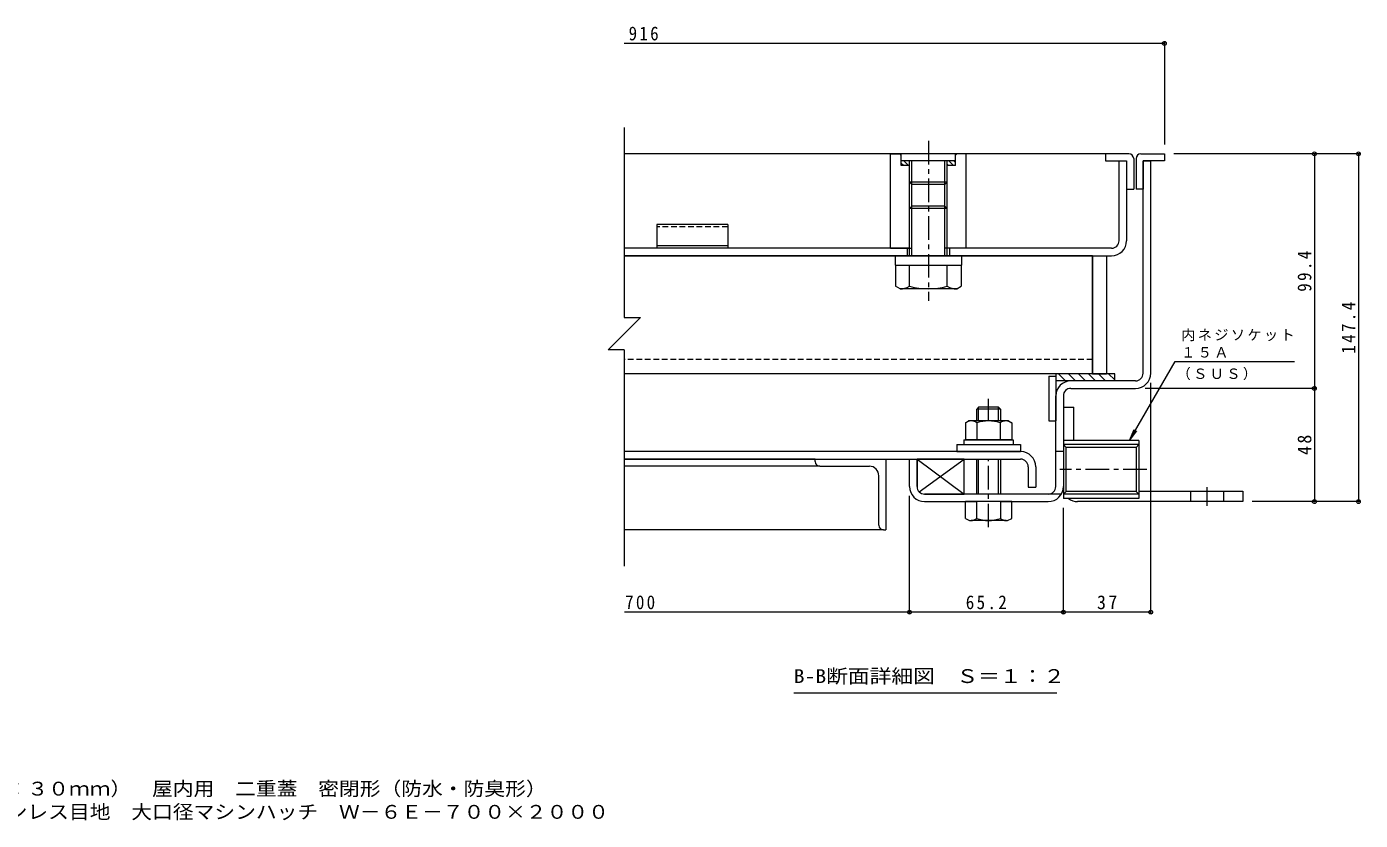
# Model space of a CAD drawing. Units: millimetres on the paper, enlarged 10 times, with parts at other scales. Extents: x -2685 to 2789, y -1962 to 1756.
# Drawn here: x -106 to 2720, y -1962 to -280 of the extents above; entities that cross this region are included whole.
import ezdxf
from ezdxf.enums import TextEntityAlignment as Align

# ---------------------------------------------------------------- set-up
doc = ezdxf.new("R2010")
doc.units = ezdxf.units.MM
doc.header["$LTSCALE"] = 10
doc.header["$PDMODE"] = 32
doc.header["$PDSIZE"] = 8
doc.linetypes.add('CHAIN1', pattern=[8, 5, -1, 1, -1])
doc.linetypes.add('DASHED1', pattern=[1.8, 1.2, -0.6])
for name, color, linetype, lineweight in [('D-1', 2, 'Continuous', 9), ('D-2', 3, 'Continuous', 9), ('D-3', 4, 'Continuous', 9), ('D-5', 7, 'Continuous', 9), ('D-6', 6, 'Continuous', 9), ('D-7', 5, 'Continuous', 5), ('D-8', 5, 'Continuous', 5), ('D-9', 134, 'Continuous', 5), ('D-A', 3, 'Continuous', 9), ('D-B', 6, 'Continuous', 9), ('D-C', 2, 'Continuous', 9), ('D-D', 2, 'Continuous', 9), ('D-E', 3, 'Continuous', 9), ('D-F', 7, 'Continuous', 9), ('F-5_F-5ﾚｲﾔ', 7, 'Continuous', 9)]:
    doc.layers.add(name, color=color, linetype=linetype, lineweight=lineweight)
doc.styles.add('ＭＳ ゴシック', font='')
doc.styles.get('ＭＳ ゴシック').set_extended_font_data('MS Gothic')

msp = doc.modelspace()

# ---------------------------------------------------------------- linework, layer by layer
at = {"layer": 'D-1'}
for p, q in [((2259.83, -1014.77), (2259.83, -564.77)), ((2259.83, -564.77), (2275.83, -564.77)), ((2275.83, -1014.77), (2275.83, -564.77)), ((2243.83, -1030.77), (2106.83, -1030.77)), ((2074.83, -1254.78), (2074.83, -1062.77)), ((2090.83, -1062.77), (2090.83, -1254.78)), ((2106.83, -1046.77), (2243.83, -1046.77)), ((2250.83, -1156.89), (2090.83, -1156.89)), ((2090.83, -1156.89), (2090.83, -1279.89)), ((2250.83, -1156.89), (2250.83, -1279.89)), ((2090.83, -1180.78), (2074.83, -1180.78)), ((2245.02, -1171.81), (2096.64, -1171.81)), ((2096.64, -1264.97), (2096.64, -1171.81)), ((2250.83, -1166), (2245.02, -1171.81)), ((2245.02, -1171.81), (2245.02, -1264.97)), ((1780.83, -1254.78), (1780.83, -1196.78)), ((2086.54, -1270.78), (1796.83, -1270.78)), ((2090.83, -1270.78), (2096.64, -1264.97)), ((2250.83, -1270.78), (2090.83, -1270.78)), ((2245.02, -1264.97), (2096.64, -1264.97)), ((2250.83, -1270.78), (2245.02, -1264.97)), ((1796.83, -1286.78), (1907.33, -1286.78)), ((1957.33, -1286.78), (2058.83, -1286.78)), ((2250.83, -1279.89), (2090.83, -1279.89))]:
    msp.add_line(p, q, dxfattribs=at)
for points in [[(2250.83, -1166), (2090.83, -1166), (2096.64, -1171.81)], [(1764.83, -1254.78), (1764.83, -1196.78), (1780.83, -1196.78)]]:
    msp.add_lwpolyline(points, dxfattribs=at)
for centre, radius, start, end in [((2243.83, -1014.77), 16, 270, 0), ((2243.83, -1014.77), 32, 270, 0), ((2106.83, -1062.77), 32, 90, 180), ((2106.83, -1062.77), 16, 90, 180), ((1796.83, -1254.78), 32, 180, 270), ((1796.83, -1254.78), 16, 180, 270), ((2058.83, -1254.78), 32, 270, 0), ((2058.83, -1254.78), 16, 270, 0)]:
    msp.add_arc(centre, radius, start, end, dxfattribs=at)
at = {"layer": 'D-2'}
for p, q in [((2224.83, -564.77), (2224.83, -733.77)), ((1764.83, -749.77), (1160.57, -749.77)), ((1759.83, -749.77), (1759.83, -765.77)), ((2192.83, -749.77), (1844.83, -749.77)), ((1849.83, -749.77), (1849.83, -765.77)), ((1160.57, -765.77), (2192.83, -765.77))]:
    msp.add_line(p, q, dxfattribs=at)
msp.add_lwpolyline([(2208.83, -733.77), (2208.83, -564.77), (2224.83, -564.77)], dxfattribs=at)
for radius in [32, 16]:
    msp.add_arc((2192.83, -733.77), radius, 270, 0, dxfattribs=at)
at = {"layer": 'D-3'}
for p, q in [((2179.83, -549.77), (1160.57, -549.77)), ((2179.83, -564.77), (2224.83, -564.77)), ((2224.83, -564.77), (2224.83, -624.77)), ((2239.83, -559.77), (2239.83, -624.77)), ((2244.83, -559.77), (2244.83, -624.77)), ((2254.83, -549.77), (2304.83, -549.77)), ((2304.83, -564.77), (2259.83, -564.77)), ((2259.83, -564.77), (2259.83, -624.77)), ((2304.83, -549.77), (2304.83, -564.77)), ((2224.83, -624.77), (2239.83, -624.77)), ((2259.83, -624.77), (2244.83, -624.77)), ((1229.83, -699.77), (1229.83, -749.77)), ((1379.83, -699.77), (1229.83, -699.77)), ((1379.83, -744.77), (1229.83, -744.77))]:
    msp.add_line(p, q, dxfattribs=at)
at = {"layer": 'D-3', "linetype": 'DASHED1'}
msp.add_line((1379.83, -704.1), (1229.83, -704.1), dxfattribs=at)
at = {"layer": 'D-3'}
for points in [[(2229.83, -549.77), (2179.83, -549.77), (2179.83, -564.77)], [(1379.83, -699.77), (1379.83, -749.77), (1229.83, -749.77)]]:
    msp.add_lwpolyline(points, dxfattribs=at)
for centre, start, end in [((2229.83, -559.77), 0, 90), ((2254.83, -559.77), 90, 180)]:
    msp.add_arc(centre, 10, start, end, dxfattribs=at)
at = {"layer": 'D-5'}
for p, q in [((2231.22, -1156.89), (2327.73, -989.73)), ((2327.73, -989.73), (2580.47, -989.73)), ((2231.22, -1156.89), (2240.79, -1133.79)), ((2231.22, -1156.89), (2246.44, -1137.06)), ((2077, -1692.47), (1519.5, -1692.47))]:
    msp.add_line(p, q, dxfattribs=at)
at = {"layer": 'D-6'}
for p, q in [((2074.83, -1015.77), (2074.83, -1115.77)), ((2095.52, -1030.77), (2080.52, -1015.77)), ((2116.73, -1030.77), (2101.73, -1015.77)), ((2137.95, -1030.77), (2122.95, -1015.77)), ((2159.16, -1030.77), (2144.16, -1015.77)), ((2180.37, -1030.77), (2165.37, -1015.77)), ((2199.83, -1029.01), (2186.59, -1015.77)), ((2059.83, -1020.77), (2074.83, -1020.77)), ((2059.83, -1020.77), (2059.83, -1115.77)), ((2199.83, -1030.77), (2074.83, -1030.77)), ((2059.83, -1115.77), (2074.83, -1115.77)), ((1780.83, -1196.78), (1780.83, -1254.78)), ((1785.35, -1265.92), (1880.83, -1196.78)), ((1796.83, -1270.78), (1880.83, -1270.78))]:
    msp.add_line(p, q, dxfattribs=at)
msp.add_lwpolyline([(2199.83, -1030.77), (2199.83, -1015.77), (2074.83, -1015.77)], dxfattribs=at)
msp.add_lwpolyline([(1880.83, -1270.78), (1880.83, -1196.78), (1780.83, -1196.78)], close=True, dxfattribs=at)
at = {"layer": 'D-7', "linetype": 'CHAIN1'}
for p, q in [((1932.33, -1114.28), (1932.33, -1069.11)), ((1932.33, -1341.17), (1932.33, -1196.78))]:
    msp.add_line(p, q, dxfattribs=at)
at = {"layer": 'D-7'}
for p, q in [((1911.39, -1086.78), (1907.33, -1090.84)), ((1957.33, -1090.84), (1907.33, -1090.84)), ((1907.33, -1114.28), (1907.33, -1090.84)), ((1953.27, -1086.78), (1911.39, -1086.78)), ((1911.39, -1114.28), (1911.39, -1086.78)), ((1953.27, -1086.78), (1957.33, -1090.84)), ((1953.27, -1114.28), (1953.27, -1086.78)), ((1957.33, -1090.84), (1957.33, -1114.28)), ((1957.33, -1090.84), (1957.33, -1114.28)), ((1907.33, -1270.78), (1907.33, -1196.78)), ((1911.39, -1270.78), (1911.39, -1196.78)), ((1953.27, -1270.78), (1953.27, -1196.78)), ((1957.33, -1196.78), (1957.33, -1270.78)), ((1883.33, -1322.3), (1883.33, -1286.78)), ((1981.33, -1286.78), (1883.33, -1286.78)), ((1907.33, -1322.3), (1907.33, -1286.78)), ((1957.33, -1286.78), (1957.33, -1322.3)), ((1981.33, -1322.3), (1981.33, -1286.78)), ((1969.33, -1326.78), (1895.33, -1326.78))]:
    msp.add_line(p, q, dxfattribs=at)
at = {"layer": 'D-7', "color": 2, "lineweight": 9}
for p, q in [((1883.26, -1119.57), (1889.83, -1115.78)), ((1883.26, -1119.57), (1883.26, -1155.78)), ((1974.83, -1115.78), (1889.83, -1115.78)), ((1907.79, -1119.57), (1907.79, -1155.78)), ((1956.87, -1119.57), (1956.87, -1155.78))]:
    msp.add_line(p, q, dxfattribs=at)
at = {"layer": 'D-7', "color": 6, "lineweight": 9}
for p, q in [((1879.83, -1155.78), (1879.83, -1165.78)), ((1879.83, -1165.78), (1984.83, -1165.78))]:
    msp.add_line(p, q, dxfattribs=at)
at = {"layer": 'D-7', "color": 134}
for p, q in [((1864.83, -1165.78), (1864.83, -1180.78)), ((1864.83, -1165.78), (1999.83, -1165.78)), ((1864.83, -1180.78), (1999.83, -1180.78)), ((1999.83, -1165.78), (1999.83, -1180.78))]:
    msp.add_line(p, q, dxfattribs=at)
at = {"layer": 'D-7', "color": 2, "lineweight": 9}
msp.add_lwpolyline([(1974.83, -1115.78), (1981.41, -1119.57), (1981.41, -1155.78), (1883.26, -1155.78)], dxfattribs=at)
at = {"layer": 'D-7', "color": 6, "lineweight": 9}
msp.add_lwpolyline([(1879.83, -1155.78), (1984.83, -1155.78), (1984.83, -1165.78)], dxfattribs=at)
at = {"layer": 'D-7', "color": 2, "lineweight": 9}
for centre, radius, start, end in [((1897.74, -1144.66), 28.97, 94.38438, 120), ((1894.76, -1139.98), 24.21, 57.42749, 88.18784), ((1932.33, -1196.98), 81.2, 72.41188, 107.5881), ((1969.9, -1139.98), 24.21, 91.81215, 122.57249), ((1966.92, -1144.66), 28.97, 59.99998, 85.6156)]:
    msp.add_arc(centre, radius, start, end, dxfattribs=at)
at = {"layer": 'D-7'}
for centre, radius, start, end in [((1895.33, -1308.45), 18.33, 229.1022, 310.89809), ((1932.33, -1254.7), 72.08, 249.70546, 290.29454), ((1969.33, -1308.45), 18.33, 229.10191, 310.8978)]:
    msp.add_arc(centre, radius, start, end, dxfattribs=at)
at = {"layer": 'D-8'}
for p, q in [((2152.33, -765.77), (2182.33, -765.77)), ((2152.33, -765.77), (2152.33, -1015.77)), ((2182.33, -765.77), (2182.33, -1015.77)), ((2152.33, -1015.77), (2182.33, -1015.77))]:
    msp.add_line(p, q, dxfattribs=at)
at = {"layer": 'D-9'}
for p, q in [((1735.33, -785.77), (1735.33, -830.14)), ((1764.83, -830.29), (1764.83, -785.77)), ((1844.83, -830.29), (1844.83, -785.77)), ((1874.33, -785.77), (1874.33, -830.29)), ((1744.87, -835.65), (1735.33, -830.14)), ((1864.83, -835.77), (1745.08, -835.77)), ((1864.83, -835.77), (1874.33, -830.29))]:
    msp.add_line(p, q, dxfattribs=at)
at = {"layer": 'D-9', "linetype": 'DASHED1'}
msp.add_line((2152.33, -985.77), (1160.57, -985.77), dxfattribs=at)
at = {"layer": 'D-9'}
for centre, radius, start, end in [((1746.12, -801.27), 34.53, 267.86055, 302.81094), ((1804.83, -687.17), 148.6, 254.38446, 285.61554), ((1863.54, -801.27), 34.53, 237.18906, 272.13945)]:
    msp.add_arc(centre, radius, start, end, dxfattribs=at)
at = {"layer": 'D-A'}
for p, q in [((2000.33, -1180.78), (1161.28, -1180.78)), ((1161.28, -1196.78), (2000.33, -1196.78)), ((2016.33, -1212.78), (2016.33, -1255.78)), ((2032.33, -1212.78), (2032.33, -1255.78)), ((2016.33, -1255.78), (2032.33, -1255.78))]:
    msp.add_line(p, q, dxfattribs=at)
for radius in [32, 16]:
    msp.add_arc((2000.33, -1212.78), radius, 0, 90, dxfattribs=at)
at = {"layer": 'D-B'}
for p, q in [((1564.83, -1196.78), (1161.28, -1196.78)), ((1574.83, -1211.78), (1161.28, -1211.78)), ((1564.83, -1196.78), (1714.83, -1196.78)), ((1564.83, -1201.78), (1564.83, -1196.78)), ((1574.83, -1211.78), (1679.83, -1211.78)), ((1714.83, -1196.78), (1714.83, -1346.78)), ((1699.83, -1336.78), (1699.83, -1231.78)), ((1709.83, -1346.78), (1161.28, -1346.78)), ((1709.83, -1346.78), (1714.83, -1346.78))]:
    msp.add_line(p, q, dxfattribs=at)
for centre, radius, start, end in [((1574.83, -1201.78), 10, 180, 270), ((1679.83, -1231.78), 20, 0, 90), ((1709.83, -1336.78), 10, 180, 270)]:
    msp.add_arc(centre, radius, start, end, dxfattribs=at)
at = {"layer": 'D-C', "linetype": 'CHAIN1'}
msp.add_line((1804.83, -522.1), (1804.83, -861.4), dxfattribs=at)
at = {"layer": 'D-C'}
for p, q in [((1724.83, -549.77), (1744.83, -549.77)), ((1724.83, -749.77), (1724.83, -549.77)), ((1747.33, -552.27), (1744.83, -549.77)), ((1747.33, -574.77), (1747.33, -549.77)), ((1862.33, -549.77), (1747.33, -549.77)), ((1862.33, -564.77), (1747.33, -564.77)), ((1762.84, -574.77), (1752.84, -564.77)), ((1764.83, -566.16), (1763.44, -564.77)), ((1764.83, -765.77), (1764.83, -564.77)), ((1769.83, -765.77), (1769.83, -564.77)), ((1839.83, -765.77), (1839.83, -564.77)), ((1844.83, -590.99), (1844.83, -564.77)), ((1858.3, -574.77), (1848.3, -564.77)), ((1862.33, -568.2), (1858.9, -564.77)), ((1864.83, -549.77), (1862.33, -552.27)), ((1862.33, -574.77), (1862.33, -549.77)), ((1884.83, -549.77), (1864.83, -549.77)), ((1884.83, -749.77), (1884.83, -549.77)), ((1752.23, -574.77), (1747.33, -569.87)), ((1764.83, -574.77), (1747.33, -574.77)), ((1847.69, -574.77), (1844.83, -571.91)), ((1862.33, -574.77), (1844.83, -574.77)), ((1844.83, -765.77), (1844.83, -590.99)), ((1844.83, -609.77), (1764.83, -609.77)), ((1844.83, -609.5), (1839.83, -614.77)), ((1769.83, -660.77), (1764.83, -665.77)), ((1844.83, -665.77), (1764.83, -665.77)), ((1839.83, -660.77), (1769.83, -660.77)), ((1844.83, -665.77), (1839.83, -660.77)), ((1724.83, -749.77), (1769.83, -749.77)), ((1884.83, -749.77), (1839.83, -749.77))]:
    msp.add_line(p, q, dxfattribs=at)
at = {"layer": 'D-C', "color": 134, "lineweight": 5}
for p, q in [((1734.83, -765.77), (1874.83, -765.77)), ((1874.83, -765.77), (1874.83, -785.77))]:
    msp.add_line(p, q, dxfattribs=at)
at = {"layer": 'D-C'}
msp.add_lwpolyline([(1839.83, -614.77), (1769.83, -614.77), (1764.83, -609.77)], dxfattribs=at)
at = {"layer": 'D-C', "color": 134, "lineweight": 5}
msp.add_lwpolyline([(1734.83, -765.77), (1734.83, -785.77), (1874.83, -785.77)], dxfattribs=at)
at = {"layer": 'D-D'}
msp.add_line((2152.33, -1015.77), (1160.57, -1015.77), dxfattribs=at)
msp.add_lwpolyline([(2152.33, -1015.77), (2152.33, -765.77), (1160.57, -765.77)], dxfattribs=at)
at = {"layer": 'D-E'}
for p, q in [((2090.83, -1086.77), (2090.83, -1254.78)), ((2090.83, -1086.77), (2113.33, -1086.77)), ((2113.33, -1156.89), (2113.33, -1086.77)), ((2250.83, -1264.28), (2470.83, -1264.28)), ((2360.83, -1286.78), (2360.83, -1264.28)), ((2430.83, -1286.78), (2430.83, -1264.28)), ((2470.83, -1264.28), (2470.83, -1286.78)), ((2470.83, -1286.78), (2120.83, -1286.78))]:
    msp.add_line(p, q, dxfattribs=at)
at = {"layer": 'D-E', "linetype": 'CHAIN1'}
msp.add_line((2395.83, -1295.51), (2395.83, -1256.06), dxfattribs=at)
at = {"layer": 'D-E'}
msp.add_arc((2120.83, -1256.78), 30, 230.3984, 270, dxfattribs=at)
at = {"layer": 'D-F'}
for p, q in [((2304.83, -315.67), (1160.57, -315.67)), ((2304.83, -312.67), (2304.83, -529.77)), ((1160.57, -494.01), (1160.57, -896.54)), ((2719.01, -549.77), (2324.83, -549.77)), ((2622.67, -549.77), (2622.67, -1046.77)), ((2716.01, -549.77), (2716.01, -1286.78)), ((1194.98, -896.54), (1126.16, -965.35)), ((1160.57, -896.54), (1194.98, -896.54)), ((1160.57, -965.35), (1126.16, -965.35)), ((1160.57, -965.35), (1160.57, -1423.31)), ((2275.83, -1524.12), (2275.83, -1034.77)), ((2625.67, -1046.77), (2263.83, -1046.77)), ((2622.67, -1046.77), (2622.67, -1286.78)), ((1764.83, -1524.12), (1764.83, -1274.78)), ((2719.01, -1286.78), (2490.83, -1286.78)), ((2090.83, -1524.12), (2090.83, -1299.89)), ((1764.83, -1521.12), (1161.28, -1521.12)), ((2090.83, -1521.12), (1764.83, -1521.12)), ((2275.83, -1521.12), (2090.83, -1521.12))]:
    msp.add_line(p, q, dxfattribs=at)
at = {"layer": 'D-F', "linetype": 'CHAIN1'}
msp.add_line((2267.84, -1218.39), (2083.47, -1218.39), dxfattribs=at)
at = {"layer": 'D-F'}
for p in [(2304.83, -315.67), (2622.67, -549.77), (2716.01, -549.77), (2622.67, -1046.77), (2622.67, -1286.78), (2716.01, -1286.78), (1764.83, -1521.12), (2090.83, -1521.12), (2275.83, -1521.12)]:
    msp.add_point(p, dxfattribs=at)

# ---------------------------------------------------------------- texts
at = {"layer": 'D-5', "color": 2, "style": 'ＭＳ ゴシック', "width": 1.15}
msp.add_text('B-B断面詳細図\u3000Ｓ＝１：２', height=29.33, dxfattribs=at).set_placement((1519.5, -1679.97), align=Align.BOTTOM_LEFT)
at = {"layer": 'D-5', "char_height": 21.99, "attachment_point": 7, "style": 'ＭＳ ゴシック'}
for s, insert in [('\\T1.17;内ネジソケット', (2340.47, -946.89)), ('\\T1.17;１５Ａ', (2340.47, -981.73)), ('\\T1.17;（ＳＵＳ）', (2330.81, -1029.58))]:
    msp.add_mtext(s, dxfattribs=dict(at, insert=insert))
at = {"layer": 'D-F', "color": 2, "char_height": 29.33, "attachment_point": 7, "style": 'ＭＳ ゴシック'}
for s, insert in [('\\T1.27;\\W0.9;916', (1169.83, -309.67)), ('\\T1.27;\\W0.9;700', (1162.4, -1515.12)), ('\\T1.28;\\W0.9;65.2', (1884.08, -1515.12)), ('\\T1.27;\\W0.95;37', (2162.08, -1515.12))]:
    msp.add_mtext(s, dxfattribs=dict(at, insert=insert))
at = {"layer": 'D-F', "color": 2, "char_height": 29.33, "attachment_point": 7, "rotation": 90, "style": 'ＭＳ ゴシック'}
for s, insert in [('\\T1.28;\\W0.9;99.4', (2616.67, -842.02)), ('\\T1.28;\\W0.9;147.4', (2710.01, -973.27)), ('\\T1.27;\\W0.95;48', (2616.67, -1188.02))]:
    msp.add_mtext(s, dxfattribs=dict(at, insert=insert))
at = {"layer": 'F-5_F-5ﾚｲﾔ', "color": 2, "style": 'ＭＳ ゴシック', "width": 1.1}
for s, p in [('充填用（充填深さ：３０ｍｍ）\u3000屋内用\u3000二重蓋\u3000密閉形（防水・防臭形）', (-500.11, -1918.5)), ('スチール製\u3000ステンレス目地\u3000大口径マシンハッチ\u3000Ｗ－６Ｅ－７００×２０００', (-500.11, -1967.71))]:
    msp.add_text(s, height=29.33, dxfattribs=at).set_placement(p, align=Align.BOTTOM_LEFT)

doc.saveas('drawing.dxf')
